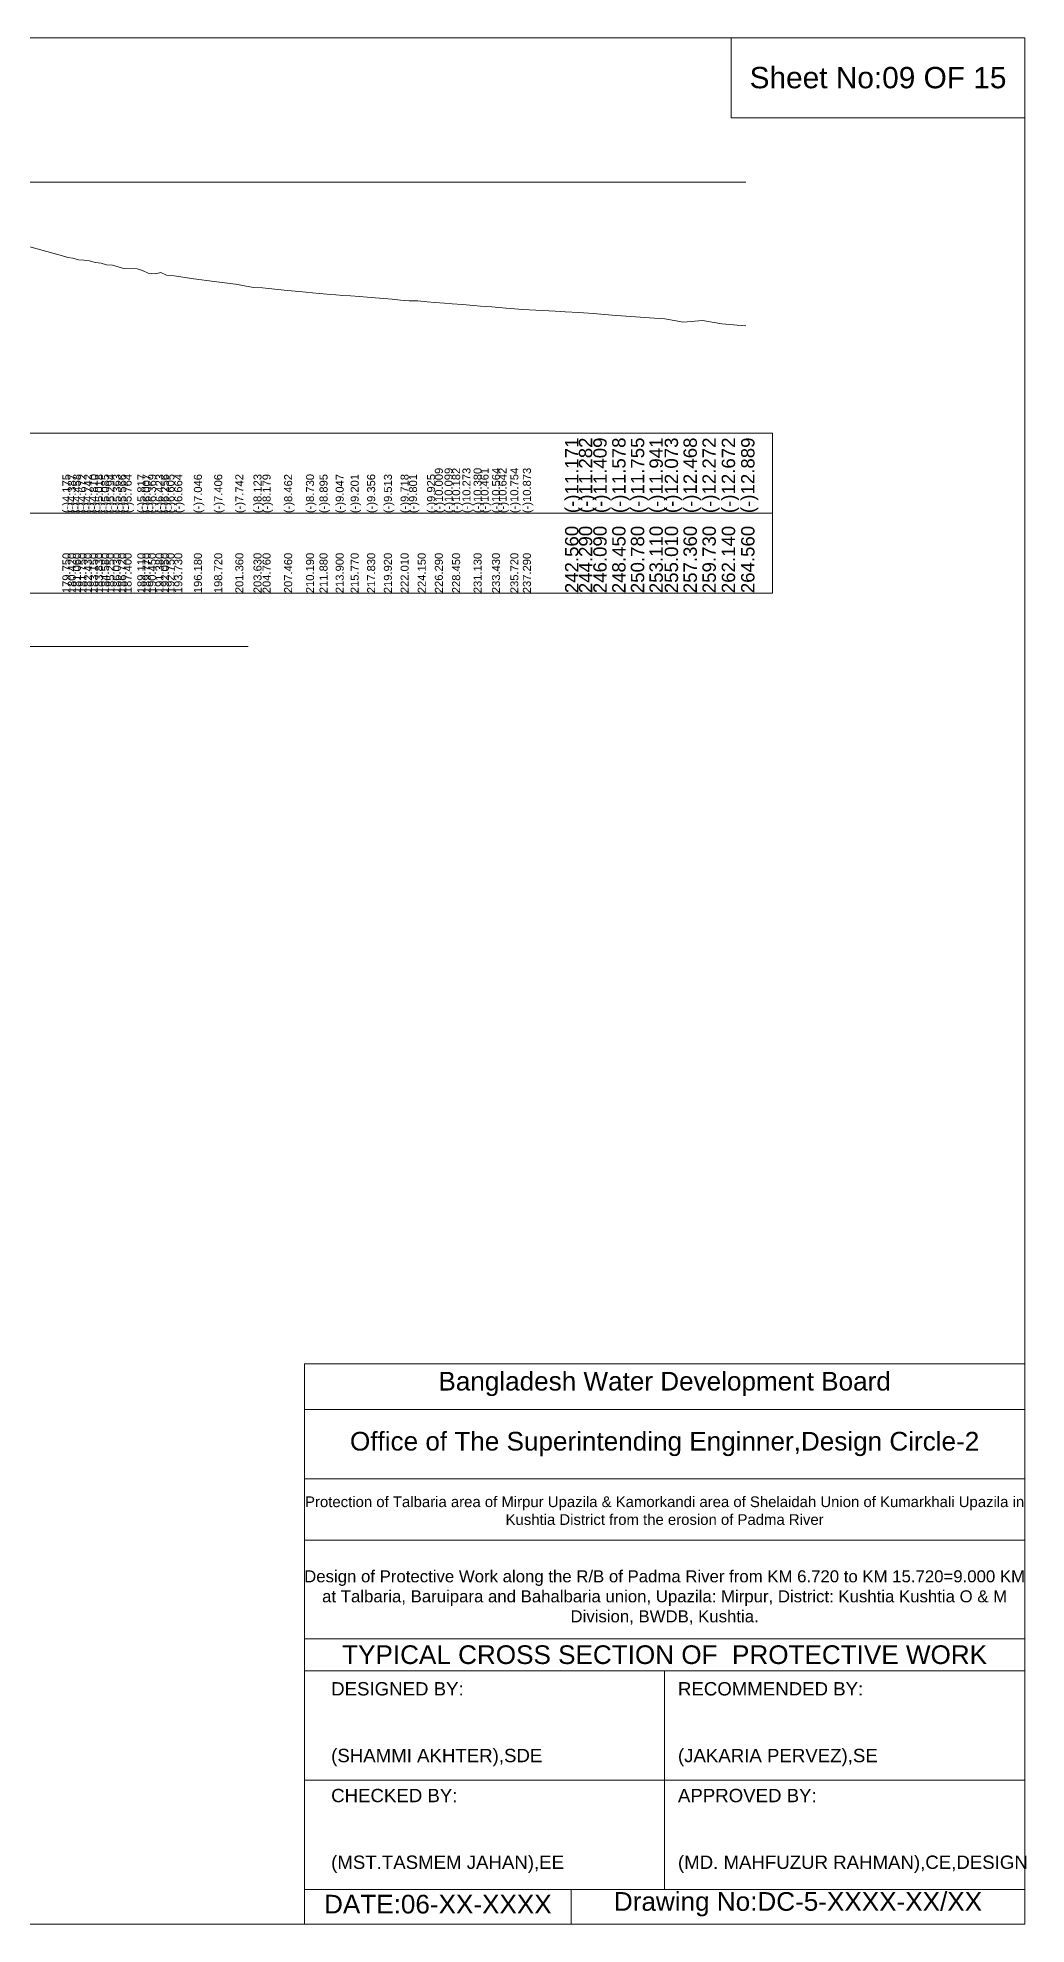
# Model space of a CAD drawing. Header units: inches. Extents: x -885 to 26362, y -28010 to 990.
# Drawn here: x 4578.5 to 4702.1, y -13754.3 to -13518.6 of the extents above; entities that cross this region are included whole.
import ezdxf

# ---------------------------------------------------------------- set-up
doc = ezdxf.new("R2010")
doc.units = ezdxf.units.IN
doc.header["$MEASUREMENT"] = 0
for name, color, linetype, lineweight in [('Cross section Data Border', 7, 'Continuous', 9), ('Cross Section Labels', 7, 'Continuous', 9), ('Existing_Bed_Level for Xsection', 7, 'Continuous', 0), ('Long Section Labels', 7, 'Continuous', 9)]:
    doc.layers.add(name, color=color, linetype=linetype, lineweight=lineweight)
doc.styles.get("Standard").update_dxf_attribs({"font": 'arial.ttf'})

msp = doc.modelspace()

# ---------------------------------------------------------------- linework, layer by layer
at = {"layer": 'Cross section Data Border'}
msp.add_lwpolyline([(4371.881544, -13568.042412), (4670.354877, -13568.042412), (4670.354877, -13588.042412), (4371.881544, -13588.042412)], close=True, dxfattribs=at)
msp.add_lwpolyline([(4371.881544, -13578.042412), (4670.354877, -13578.042412)], dxfattribs=at)
at = {"layer": 'Cross Section Labels'}
msp.add_lwpolyline([(4464.051544, -13594.709079), (4534.451544, -13594.709079), (4604.851544, -13594.709079)], dxfattribs=at)
at = {"layer": 'Existing_Bed_Level for Xsection'}
for points in [[(4401.881544, -13536.709079), (4667.021544, -13536.709079)], [(4570.441544, -13542.793079), (4581.631544, -13545.884079), (4582.301544, -13546.096079), (4582.941544, -13546.167079), (4583.631544, -13546.381079), (4584.311544, -13546.451079), (4585.031544, -13546.519079), (4585.711544, -13546.727079), (4586.461544, -13546.794079), (4587.131544, -13547.003079), (4587.911544, -13547.072079), (4588.601544, -13547.275079), (4589.281544, -13547.473079), (4590.991544, -13547.526079), (4591.651544, -13547.716079), (4592.331544, -13548.078079), (4593.261544, -13548.132079), (4593.931544, -13547.965079), (4594.631544, -13548.314079), (4595.611544, -13548.373079), (4598.061544, -13548.755079), (4600.601544, -13549.115079), (4603.241544, -13549.451079), (4605.511544, -13549.832079), (4606.641544, -13549.888079), (4609.341544, -13550.171079), (4612.071544, -13550.439079), (4612.881544, -13550.522079), (4613.761544, -13550.604079), (4614.671544, -13550.684079), (4615.781544, -13550.756079), (4616.691544, -13550.836079), (4617.651544, -13550.910079), (4618.751544, -13550.994079), (4619.711544, -13551.065079), (4620.721544, -13551.139079), (4621.801544, -13551.222079), (4622.821544, -13551.301079), (4623.891544, -13551.427079), (4624.941544, -13551.510079), (4626.031544, -13551.514079), (4627.201544, -13551.634079), (4628.171544, -13551.718079), (4629.381544, -13551.808079), (4630.331544, -13551.891079), (4631.621544, -13551.982079), (4633.011544, -13552.089079), (4633.881544, -13552.170079), (4635.311544, -13552.273079), (4636.131544, -13552.351079), (4637.601544, -13552.463079), (4639.171544, -13552.582079), (4643.221544, -13552.816079), (4644.441544, -13552.880079), (4646.171544, -13552.991079), (4647.971544, -13553.118079), (4650.331544, -13553.287079), (4652.661544, -13553.464079), (4654.991544, -13553.650079), (4656.891544, -13553.782079), (4659.241544, -13554.177079), (4661.611544, -13553.981079), (4664.021544, -13554.381079), (4666.441544, -13554.598079), (4667.021544, -13554.645079)]]:
    msp.add_lwpolyline(points, dxfattribs=at)
at = {"layer": 'Long Section Labels'}
for points in [[(4368.548211, -13518.645079), (4701.881544, -13518.645079), (4701.881544, -13754.345079), (4368.548211, -13754.345079)], [(4665.214877, -13518.645079), (4701.881544, -13518.645079), (4701.881544, -13528.645079), (4665.214877, -13528.645079)]]:
    msp.add_lwpolyline(points, close=True, dxfattribs=at)
for points in [[(4611.881544, -13754.345079), (4611.881544, -13684.345079), (4701.881544, -13684.345079)], [(4611.881544, -13690.011746), (4701.881544, -13690.011746)], [(4611.881544, -13698.678412), (4701.881544, -13698.678412)], [(4611.881544, -13706.345079), (4701.881544, -13706.345079)], [(4611.881544, -13718.678412), (4701.881544, -13718.678412)], [(4611.881544, -13722.678412), (4701.881544, -13722.678412)], [(4656.881544, -13722.678412), (4656.881544, -13750.011746)], [(4611.881544, -13736.345079), (4701.881544, -13736.345079)], [(4611.881544, -13750.011746), (4701.881544, -13750.011746)], [(4645.214877, -13750.011746), (4645.214877, -13754.345079)]]:
    msp.add_lwpolyline(points, dxfattribs=at)

# ---------------------------------------------------------------- texts
at = {"layer": 'Long Section Labels', "attachment_point": 5}
for s, insert, char_height in [('Sheet No:09 OF 15', (4683.548211, -13523.645079), 2.66666667), ('Bangladesh Water Development Board', (4656.881544, -13686.845079), 2.33333333), ('Office of The Superintending Enginner,Design Circle-2', (4656.881544, -13694.345079), 2.33333333)]:
    msp.add_mtext(s, dxfattribs=dict(at, insert=insert, char_height=char_height))
at = {"layer": 'Long Section Labels', "attachment_point": 1, "rotation": 90}
for s, insert, char_height in [('(-)11.171', (4644.441544, -13578.042412), 1.6666667), ('(-)11.282', (4646.171544, -13578.042412), 1.6666667), ('(-)11.409', (4647.971544, -13578.042412), 1.6666667), ('(-)11.578', (4650.331544, -13578.042412), 1.6666667), ('(-)11.755', (4652.661544, -13578.042412), 1.6666667), ('(-)11.941', (4654.991544, -13578.042412), 1.6666667), ('(-)12.073', (4656.891544, -13578.042412), 1.6666667), ('(-)12.468', (4659.241544, -13578.042412), 1.6666667), ('(-)12.272', (4661.611544, -13578.042412), 1.6666667), ('(-)12.672', (4664.021544, -13578.042412), 1.6666667), ('(-)12.889', (4666.441544, -13578.042412), 1.6666667), ('(-)4.175', (4581.631544, -13578.042412), 1), ('(-)4.387', (4582.301544, -13578.042412), 1), ('(-)4.458', (4582.941544, -13578.042412), 1), ('(-)4.672', (4583.631544, -13578.042412), 1), ('(-)4.742', (4584.311544, -13578.042412), 1), ('(-)4.810', (4585.031544, -13578.042412), 1), ('(-)5.018', (4585.711544, -13578.042412), 1), ('(-)5.085', (4586.461544, -13578.042412), 1), ('(-)5.294', (4587.131544, -13578.042412), 1), ('(-)5.363', (4587.911544, -13578.042412), 1), ('(-)5.566', (4588.601544, -13578.042412), 1), ('(-)5.764', (4589.281544, -13578.042412), 1), ('(-)5.817', (4590.991544, -13578.042412), 1), ('(-)6.007', (4591.651544, -13578.042412), 1), ('(-)6.369', (4592.331544, -13578.042412), 1), ('(-)6.423', (4593.261544, -13578.042412), 1), ('(-)6.256', (4593.931544, -13578.042412), 1), ('(-)6.605', (4594.631544, -13578.042412), 1), ('(-)6.664', (4595.611544, -13578.042412), 1), ('(-)7.046', (4598.061544, -13578.042412), 1), ('(-)7.406', (4600.601544, -13578.042412), 1), ('(-)7.742', (4603.241544, -13578.042412), 1), ('(-)8.123', (4605.511544, -13578.042412), 1), ('(-)8.179', (4606.641544, -13578.042412), 1), ('(-)8.462', (4609.341544, -13578.042412), 1), ('(-)8.730', (4612.071544, -13578.042412), 1), ('(-)8.895', (4613.761544, -13578.042412), 1), ('(-)9.047', (4615.781544, -13578.042412), 1), ('(-)9.201', (4617.651544, -13578.042412), 1), ('(-)9.356', (4619.711544, -13578.042412), 1), ('(-)9.513', (4621.801544, -13578.042412), 1), ('(-)9.718', (4623.891544, -13578.042412), 1), ('(-)9.801', (4624.941544, -13578.042412), 1), ('(-)9.925', (4627.201544, -13578.042412), 1), ('(-)10.009', (4628.171544, -13578.042412), 1), ('(-)10.099', (4629.381544, -13578.042412), 1), ('(-)10.182', (4630.331544, -13578.042412), 1), ('(-)10.273', (4631.621544, -13578.042412), 1), ('(-)10.380', (4633.011544, -13578.042412), 1), ('(-)10.461', (4633.881544, -13578.042412), 1), ('(-)10.564', (4635.311544, -13578.042412), 1), ('(-)10.642', (4636.131544, -13578.042412), 1), ('(-)10.754', (4637.601544, -13578.042412), 1), ('(-)10.873', (4639.171544, -13578.042412), 1), ('242.560', (4644.441544, -13588.042412), 1.6666667), ('244.290', (4646.171544, -13588.042412), 1.6666667), ('246.090', (4647.971544, -13588.042412), 1.6666667), ('248.450', (4650.331544, -13588.042412), 1.6666667), ('250.780', (4652.661544, -13588.042412), 1.6666667), ('253.110', (4654.991544, -13588.042412), 1.6666667), ('255.010', (4656.891544, -13588.042412), 1.6666667), ('257.360', (4659.241544, -13588.042412), 1.6666667), ('259.730', (4661.611544, -13588.042412), 1.6666667), ('262.140', (4664.021544, -13588.042412), 1.6666667), ('264.560', (4666.441544, -13588.042412), 1.6666667), ('179.750', (4581.631544, -13588.042412), 1), ('180.420', (4582.301544, -13588.042412), 1), ('181.060', (4582.941544, -13588.042412), 1), ('181.750', (4583.631544, -13588.042412), 1), ('182.430', (4584.311544, -13588.042412), 1), ('183.150', (4585.031544, -13588.042412), 1), ('183.830', (4585.711544, -13588.042412), 1), ('184.580', (4586.461544, -13588.042412), 1), ('185.250', (4587.131544, -13588.042412), 1), ('186.030', (4587.911544, -13588.042412), 1), ('186.720', (4588.601544, -13588.042412), 1), ('187.400', (4589.281544, -13588.042412), 1), ('189.110', (4590.991544, -13588.042412), 1), ('189.770', (4591.651544, -13588.042412), 1), ('190.450', (4592.331544, -13588.042412), 1), ('191.380', (4593.261544, -13588.042412), 1), ('192.050', (4593.931544, -13588.042412), 1), ('192.750', (4594.631544, -13588.042412), 1), ('193.730', (4595.611544, -13588.042412), 1), ('196.180', (4598.061544, -13588.042412), 1), ('198.720', (4600.601544, -13588.042412), 1), ('201.360', (4603.241544, -13588.042412), 1), ('203.630', (4605.511544, -13588.042412), 1), ('204.760', (4606.641544, -13588.042412), 1), ('207.460', (4609.341544, -13588.042412), 1), ('210.190', (4612.071544, -13588.042412), 1), ('211.880', (4613.761544, -13588.042412), 1), ('213.900', (4615.781544, -13588.042412), 1), ('215.770', (4617.651544, -13588.042412), 1), ('217.830', (4619.711544, -13588.042412), 1), ('219.920', (4621.801544, -13588.042412), 1), ('222.010', (4623.891544, -13588.042412), 1), ('224.150', (4626.031544, -13588.042412), 1), ('226.290', (4628.171544, -13588.042412), 1), ('228.450', (4630.331544, -13588.042412), 1), ('231.130', (4633.011544, -13588.042412), 1), ('233.430', (4635.311544, -13588.042412), 1), ('235.720', (4637.601544, -13588.042412), 1), ('237.290', (4639.171544, -13588.042412), 1)]:
    msp.add_mtext(s, dxfattribs=dict(at, insert=insert, char_height=char_height))
at = {"layer": 'Long Section Labels'}
for s, insert, char_height, width, attachment_point in [('Protection of Talbaria area of Mirpur Upazila & Kamorkandi area of Shelaidah Union of Kumarkhali Upazila in Kushtia District from the erosion of Padma River', (4656.881544, -13702.678412), 1.333333333, 93.33333333, 5), ('Design of Protective Work along the R/B of Padma River from KM 6.720 to KM 15.720=9.000 KM at Talbaria, Baruipara and Bahalbaria union, Upazila: Mirpur, District: Kushtia Kushtia O & M Division, BWDB, Kushtia.', (4656.881544, -13713.511746), 1.5, 90, 5), ('TYPICAL CROSS SECTION OF  PROTECTIVE WORK', (4656.881544, -13720.678412), 2.33333333, 93.33333333, 5), ('DESIGNED BY:^J^J^J(SHAMMI AKHTER),SDE', (4615.214877, -13729.345079), 1.66666667, 46.66666667, 4), ('RECOMMENDED BY:^J^J^J(JAKARIA PERVEZ),SE', (4658.548211, -13729.345079), 1.66666667, 46.66666667, 4), ('CHECKED BY:^J^J^J(MST.TASMEM JAHAN),EE', (4615.214877, -13742.678412), 1.66666667, 46.66666667, 4), ('APPROVED BY:^J^J^J(MD. MAHFUZUR RAHMAN),CE,DESIGN', (4658.548211, -13742.678412), 1.66666667, 46.66666667, 4), ('DATE:06-XX-XXXX', (4628.548211, -13751.845079), 2.33333333, 46.66666667, 5), ('Drawing No:DC-5-XXXX-XX/XX', (4673.548211, -13751.845079), 2.33333333, 73.33333333, 5)]:
    msp.add_mtext(s, dxfattribs=dict(at, insert=insert, char_height=char_height, width=width, attachment_point=attachment_point))

doc.saveas('drawing.dxf')
